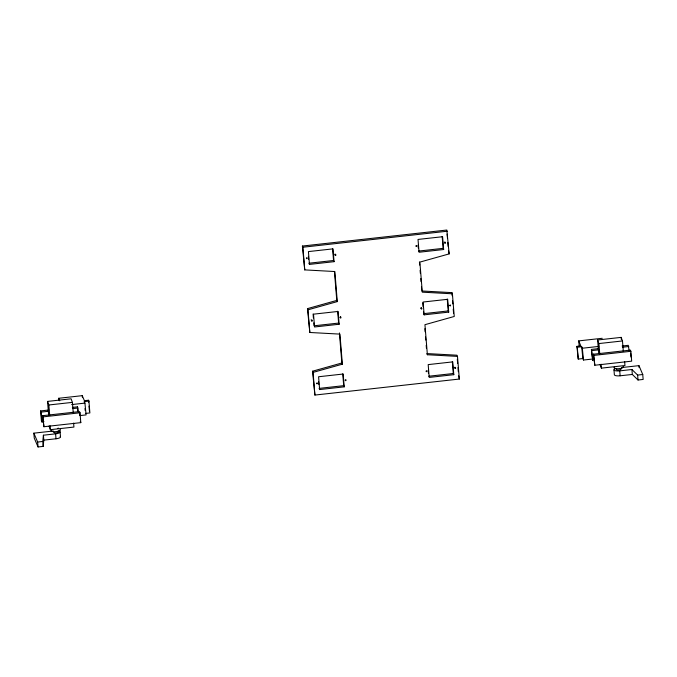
<?xml version="1.0" encoding="UTF-8"?>
<svg xmlns="http://www.w3.org/2000/svg" width="677" height="677" viewBox="0 0 677 677"><rect width="100%" height="100%" fill="white"/><g stroke="black" fill="none" stroke-linecap="round" stroke-linejoin="round"><path stroke-width="1.02" d="M53.314 431.004L33.85 433.162L34.248 438.095L38.047 446.964L43.176 446.397L42.769 441.463L43.413 435.201L55.599 433.847A5.179 1.532 -4.6 0 0 59.94 432.417A5.179 1.532 -4.6 0 0 58.146 430.927M43.176 446.397L43.81 440.126L43.413 435.201M340.658 316.514L340.192 316.938M421.534 307.671L420.73 307.866M335.462 254.171L334.734 254.247M311.86 319.933L311.048 319.916M445.06 242.019L444.442 242.171M455.113 367.272L454.606 367.332M314.907 395.063L313.062 372.392L342.367 364.175L339.93 334.116L309.829 332.483L307.984 309.812L337.29 301.595L334.853 271.536L304.743 269.895L302.399 246.047L446.82 230.036L449.164 253.892L419.858 262.109L422.304 292.168L452.405 293.801L454.242 316.472L424.944 324.689L427.382 354.748L457.483 356.39L459.328 379.052L314.907 395.063L312.554 371.208L341.86 362.99L339.422 332.932M309.829 332.483L307.476 308.627L336.782 300.41L334.43 271.384M302.399 246.047L302.907 247.232L447.328 231.221M334.049 261.677L333.541 260.493L308.957 263.218L309.465 264.402L334.049 261.677L333.008 248.865L308.424 251.59L309.465 264.402M418.555 251.074L443.139 248.349L443.647 249.525L419.063 252.25L418.022 239.438L442.606 236.722L443.647 249.525M339.126 324.258L338.085 311.445L313.51 314.17L314.543 326.983L339.126 324.258L338.618 323.073L314.043 325.798L313.798 322.844M423.633 313.654L448.216 310.929L448.724 312.114L424.14 314.839L423.472 311.682M58.891 400.242L58.696 398.279L82.255 395.664L84.405 400.691L88.543 400.234L88.924 401.123L89.88 412.945L85.471 413.435M579.165 345.82L578.683 340.895L602.234 338.288M598.705 353.606L597.605 339.989L621.156 337.383L622.476 340.954L623.322 351.422M48.642 415.026L47.534 401.41L71.093 398.804L72.414 402.375L73.26 412.843M597.605 339.989L598.917 343.561L622.476 340.954M47.534 401.41L48.854 404.981L72.414 402.375M592.713 359.013L583.498 360.037L582.863 358.556L578.243 359.072L576.906 346.362L580.832 345.922L578.683 340.895M84.498 403.594L84.303 401.63L88.924 401.123M576.906 346.362L577.286 347.242L581.695 346.759L582.33 348.232L583.498 360.037M71.627 404.584L84.938 403.111L86.106 414.908L79.954 415.593M582.33 348.232L598.722 346.421M591.419 349.417L592.73 360.452L591.419 349.417L598.586 348.621M622.146 346.006L628.29 345.329L629.119 350.449M43.963 421.729L41.915 421.957L41.407 420.772L40.603 410.922L48.803 410.008M72.363 407.402L77.483 406.835L78.304 411.954M591.926 350.593L599.094 349.806M622.654 347.191L628.798 346.514M40.603 410.922L41.111 412.098L48.287 411.311M72.862 408.586L77.99 408.011M593.501 354.198L630.372 350.111L630.879 351.295L631.683 361.154L594.812 365.241L593.501 354.198L594.812 365.241M42.617 415.686L79.497 411.599L80.004 412.784L80.8 422.643L43.929 426.73L42.617 415.686L43.929 426.73M594.008 355.383L630.879 351.295M43.125 416.871L80.004 412.784M344.212 386.838L343.704 385.662L319.121 388.386L319.629 389.563L344.212 386.838L343.171 374.026L318.588 376.75L319.629 389.563M428.719 376.234L453.294 373.509L453.802 374.694L429.218 377.419L428.186 364.607L452.761 361.882L453.802 374.694M600.084 364.581L601.396 368.144L624.956 365.538L624.634 361.594M49.057 426.104L50.369 429.675L73.928 427.069L73.607 423.125M621.537 367.569L638.953 365.639L642.752 374.508L643.15 379.442L638.03 380.009L632.318 374.449L631.92 369.515L619.734 370.869A5.179 1.532 -4.6 0 1 614.318 370.319A5.179 1.532 -4.6 0 1 615.985 368.398M613.98 369.955L614.377 374.889A5.179 1.532 -4.6 0 0 620.132 375.794L632.318 374.449M43.81 440.126L56.005 438.781A5.179 1.532 -4.6 0 0 60.151 436.369M631.92 369.515L637.632 375.075L642.752 374.508M33.85 433.162L37.65 442.03L42.769 441.463M421.796 290.983L451.897 292.625L452.405 293.801M449.164 253.892L448.496 250.642M457.483 356.39L456.975 355.205L426.874 353.572L427.382 354.748M459.328 379.052L458.651 375.811M336.782 300.41L337.29 301.595M341.86 362.99L342.367 364.175M307.476 308.627L307.984 309.812M312.554 371.208L313.062 372.392M84.303 401.63L84.938 403.111M80.292 421.458L80.8 422.643M58.696 398.279L59.771 400.792M581.695 346.759L582.863 358.556M84.98 408.519L85.175 410.482M82.255 395.664L82.45 397.636M638.953 365.639L639.113 367.611M637.632 375.075L638.03 380.009M630.617 353.072L630.939 357.016M621.156 337.383L621.325 339.473M619.734 370.869L620.132 375.794M601.083 364.209L601.396 368.144M598.917 343.561L599.763 354.037M577.286 347.242L578.243 359.072M447.15 234.157L447.489 238.279M447.827 242.4L448.157 246.521M451.897 292.625L452.151 295.714M452.566 300.867L452.82 303.956M453.235 309.11L453.573 313.231M457.313 359.326L457.644 363.447M457.982 367.569L458.321 371.69M448.724 312.114L447.683 299.302L423.1 302.027L424.14 314.839M442.174 236.518L443.139 248.349M447.26 299.099L448.216 310.929M452.338 361.687L453.294 373.509M418.073 245.159L418.318 248.112M419.444 261.965L419.689 265.071M420.112 270.258L420.366 273.364M420.789 278.552L421.035 281.657M421.458 286.836L421.712 289.951M422.753 302.814L423.074 306.757M424.86 328.692L425.105 331.798M425.528 336.985L425.782 340.091M426.205 345.278L426.451 348.384M428.236 370.319L428.473 373.281M332.585 248.671L333.541 260.493M337.662 311.251L338.618 323.073M342.74 373.831L343.704 385.662M308.399 256.321L308.644 259.274M313.079 313.976L313.4 317.919M318.562 381.481L318.799 384.443M302.907 247.232L304.743 269.895M88.543 400.234L88.704 402.206M89.017 406.149L89.423 411.074M79.573 412.589L79.818 415.543M77.483 406.835L77.804 410.778M60.092 431.808L60.49 436.733M55.599 433.847L56.005 438.781M48.854 404.981L49.7 415.458M50.047 425.731L50.369 429.675M41.111 412.098L41.915 421.957M37.65 442.03L38.047 446.964M623.035 366.375A4.764 1.413 -4.6 0 1 618.947 368.694A4.764 1.413 -4.6 0 1 614.267 367.146M620.36 368.66A2.378 0.702 -4.6 0 1 619.353 369.921A2.378 0.702 -4.6 0 1 616.4 369.287M60.058 429.345A4.764 1.413 -4.6 0 1 55.971 431.655A4.764 1.413 -4.6 0 1 51.291 430.107M58.577 428.16A4.764 1.413 -4.6 0 1 57.537 428.431M57.765 431.579A2.378 0.702 -4.6 0 1 56.758 432.84A2.378 0.702 -4.6 0 1 53.805 432.205M306.393 258.149C307.197 259.968 307.79 256.642 306.393 258.149M311.471 320.729C312.275 322.548 312.867 319.222 311.471 320.729M316.548 383.317C317.352 385.128 317.945 381.811 316.548 383.317M335.073 254.975C335.877 256.786 336.469 253.469 335.073 254.975M340.15 317.555C340.954 319.366 341.546 316.049 340.15 317.555M345.228 380.135C346.032 381.946 346.616 378.646 345.228 380.135M415.991 246.005C416.787 247.816 417.387 244.499 415.991 246.005M421.069 308.585C421.873 310.404 422.465 307.079 421.069 308.585M426.146 371.165C426.95 372.985 427.542 369.659 426.146 371.165M444.671 242.823C445.474 244.634 446.05 241.342 444.671 242.823M449.748 305.403C450.552 307.223 451.144 303.897 449.748 305.403M454.826 367.983C455.629 369.803 456.222 366.477 454.826 367.983"/></g></svg>
